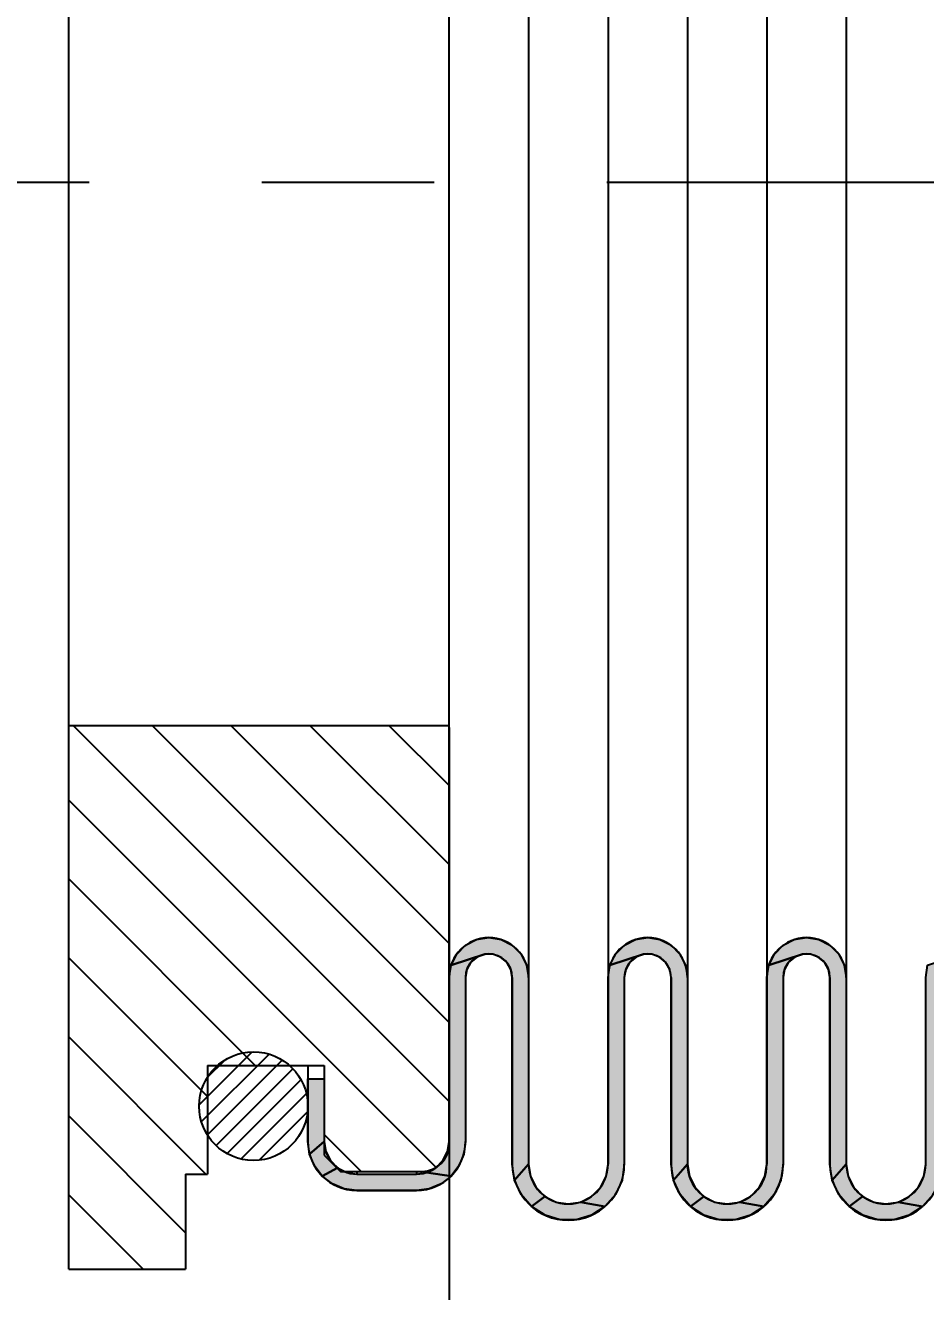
# Model space of a CAD drawing. Header units: millimetres. Extents: x -3183 to 3067, y 1033 to 2218.
# Drawn here: x 2745.72 to 2778.86, y 1729.63 to 1776.23 of the extents above; entities that cross this region are included whole.
import ezdxf

# ---------------------------------------------------------------- set-up
doc = ezdxf.new("R2010")
doc.units = ezdxf.units.MM
doc.linetypes.add('CENTER', pattern=[50.8, 31.75, -6.35, 6.35, -6.35])
doc.layers.add('BEMASSUNGEN', color=7, linetype='Continuous')
doc.layers.add('DEFAULT_1', color=7, linetype='CENTER')
doc.styles.get("Standard").update_dxf_attribs({"font": 'arial.ttf'})
doc.dimstyles.new('DIMSTYLE_1', dxfattribs={"dimtxt": 3.5, "dimasz": 3.5, "dimexe": 0.18, "dimexo": 0.0625, "dimgap": 0.09, "dimtad": 1, "dimdec": 3, "dimlfac": 0.5, "dimdsep": 46, "dimtxsty": 'Standard', "dimcen": 0.09, "dimadec": 0, "dimazin": 0, "dimtp": 0.3, "dimtm": 0.3, "dimtfac": 1, "dimtdec": 3, "dimtofl": 0, "dimtmove": 0, "dimatfit": 3, "dimfxl": 1, "dimtolj": 1, "dimarcsym": 0})
doc.dimstyles.new('DIMSTYLE_2', dxfattribs={"dimtxt": 3.5, "dimasz": 3.5, "dimexe": 0.18, "dimexo": 0.0625, "dimgap": 0.09, "dimtad": 1, "dimdec": 3, "dimlfac": 0.5, "dimdsep": 46, "dimtxsty": 'Standard', "dimcen": 0.09, "dimadec": 0, "dimazin": 0, "dimtp": 0.2, "dimtm": 0.2, "dimtfac": 1, "dimtdec": 3, "dimtofl": 0, "dimtmove": 0, "dimatfit": 3, "dimfxl": 1, "dimtolj": 1, "dimarcsym": 0})
doc.dimstyles.new('DIMSTYLE_3', dxfattribs={"dimtxt": 3.5, "dimasz": 3.5, "dimexe": 0.18, "dimexo": 0.0625, "dimgap": 0.09, "dimtad": 1, "dimlfac": 0.5, "dimdsep": 46, "dimtxsty": 'Standard', "dimcen": 0.09, "dimadec": 0, "dimazin": 0, "dimtol": 1, "dimtp": 0.1, "dimtfac": 0.6, "dimtofl": 0, "dimtmove": 0, "dimatfit": 3, "dimfxl": 1, "dimtolj": 1, "dimarcsym": 0})

# ---------------------------------------------------------------- blocks, each defined once
blk = doc.blocks.new('*U33')
at = {"color": 2, "linetype": 'Continuous', "extrusion": (0, 0, -1)}
for points in [[(-114.434, 180.432), (-116.475, 180.109), (-114.11, 180.109)], [(-114.841, 180.64), (-116.152, 180.432), (-114.434, 180.432)], [(-116.152, 180.432), (-116.475, 180.109), (-114.434, 180.432)], [(-115.293, 180.711), (-115.745, 180.64), (-114.841, 180.64)], [(-115.745, 180.64), (-116.152, 180.432), (-114.841, 180.64)], [(-114.11, 180.109), (-115.143, 180.098), (-113.903, 179.701)], [(-116.475, 180.109), (-115.143, 180.098), (-114.11, 180.109)], [(-116.475, 180.109), (-115.442, 180.098), (-115.143, 180.098)], [(-116.475, 180.109), (-116.683, 179.701), (-115.442, 180.098)], [(-115.442, 180.098), (-116.683, 179.701), (-115.724, 179.996)], [(-115.724, 179.996), (-116.683, 179.701), (-115.953, 179.804)], [(-115.953, 179.804), (-116.683, 179.701), (-116.102, 179.544)], [(-116.683, 179.701), (-116.754, 179.25), (-116.102, 179.544)], [(-116.102, 179.544), (-116.754, 179.25), (-116.154, 179.25)], [(-116.154, 179.25), (-116.754, 172.373), (-116.154, 172.373)], [(-116.754, 179.25), (-116.754, 172.373), (-116.154, 179.25)], [(-116.754, 172.373), (-116.238, 171.792), (-116.154, 172.373)]]:
    blk.add_solid(points, dxfattribs=at)
blk = doc.blocks.new('*U34')
at = {"color": 2, "linetype": 'Continuous', "extrusion": (0, 0, -1)}
for points in [[(-120.28, 180.432), (-122.321, 180.109), (-119.957, 180.109)], [(-120.687, 180.64), (-121.998, 180.432), (-120.28, 180.432)], [(-121.998, 180.432), (-122.321, 180.109), (-120.28, 180.432)], [(-121.139, 180.711), (-121.591, 180.64), (-120.687, 180.64)], [(-121.591, 180.64), (-121.998, 180.432), (-120.687, 180.64)], [(-119.957, 180.109), (-120.989, 180.098), (-119.749, 179.701)], [(-122.321, 180.109), (-120.989, 180.098), (-119.957, 180.109)], [(-122.321, 180.109), (-121.289, 180.098), (-120.989, 180.098)], [(-122.321, 180.109), (-122.529, 179.701), (-121.289, 180.098)], [(-121.289, 180.098), (-122.529, 179.701), (-121.57, 179.996)], [(-121.57, 179.996), (-122.529, 179.701), (-121.799, 179.804)], [(-121.799, 179.804), (-122.529, 179.701), (-121.949, 179.544)], [(-122.529, 179.701), (-122.601, 179.25), (-121.949, 179.544)], [(-121.949, 179.544), (-122.601, 179.25), (-122.001, 179.25)], [(-122.001, 179.25), (-122.601, 172.373), (-122.001, 172.373)], [(-122.601, 179.25), (-122.601, 172.373), (-122.001, 179.25)], [(-122.601, 172.373), (-122.084, 171.792), (-122.001, 172.373)]]:
    blk.add_solid(points, dxfattribs=at)
blk = doc.blocks.new('*U35')
at = {"color": 2, "linetype": 'Continuous', "extrusion": (0, 0, -1)}
for points in [[(-126.126, 180.432), (-128.168, 180.109), (-125.803, 180.109)], [(-126.534, 180.64), (-127.844, 180.432), (-126.126, 180.432)], [(-127.844, 180.432), (-128.168, 180.109), (-126.126, 180.432)], [(-126.985, 180.711), (-127.437, 180.64), (-126.534, 180.64)], [(-127.437, 180.64), (-127.844, 180.432), (-126.534, 180.64)], [(-125.803, 180.109), (-126.836, 180.098), (-125.595, 179.701)], [(-128.168, 180.109), (-126.836, 180.098), (-125.803, 180.109)], [(-128.168, 180.109), (-127.135, 180.098), (-126.836, 180.098)], [(-128.168, 180.109), (-128.375, 179.701), (-127.135, 180.098)], [(-127.135, 180.098), (-128.375, 179.701), (-127.416, 179.996)], [(-127.416, 179.996), (-128.375, 179.701), (-127.645, 179.804)], [(-127.645, 179.804), (-128.375, 179.701), (-127.795, 179.544)], [(-128.375, 179.701), (-128.447, 179.25), (-127.795, 179.544)], [(-127.795, 179.544), (-128.447, 179.25), (-127.847, 179.25)], [(-127.847, 179.25), (-128.447, 172.373), (-127.847, 172.373)], [(-128.447, 179.25), (-128.447, 172.373), (-127.847, 179.25)], [(-128.447, 172.373), (-127.93, 171.792), (-127.847, 172.373)]]:
    blk.add_solid(points, dxfattribs=at)
blk = doc.blocks.new('*U40')
at = {"color": 2, "linetype": 'Continuous', "extrusion": (0, 0, -1)}
for points in [[(-115.143, 180.098), (-114.862, 179.996), (-113.903, 179.701)], [(-114.862, 179.996), (-114.633, 179.804), (-113.903, 179.701)], [(-113.903, 179.701), (-114.483, 179.544), (-113.831, 179.25)], [(-114.483, 179.544), (-114.431, 179.25), (-113.831, 179.25)], [(-114.633, 179.804), (-114.483, 179.544), (-113.903, 179.701)], [(-113.831, 179.25), (-114.431, 173.211), (-113.831, 173.211)], [(-114.431, 179.25), (-114.431, 173.211), (-113.831, 179.25)], [(-113.831, 173.211), (-114.37, 172.745), (-113.773, 172.84)], [(-114.431, 173.211), (-114.37, 172.745), (-113.831, 173.211)], [(-113.602, 172.506), (-114.19, 172.311), (-113.337, 172.24)], [(-113.773, 172.84), (-114.37, 172.745), (-113.602, 172.506)], [(-114.37, 172.745), (-114.19, 172.311), (-113.602, 172.506)], [(-113.337, 172.24), (-113.904, 171.939), (-113.002, 172.07)], [(-114.19, 172.311), (-113.904, 171.939), (-113.337, 172.24)]]:
    blk.add_solid(points, dxfattribs=at)
blk = doc.blocks.new('*U41')
at = {"color": 2, "linetype": 'Continuous', "extrusion": (0, 0, -1)}
for points in [[(-120.989, 180.098), (-120.708, 179.996), (-119.749, 179.701)], [(-120.708, 179.996), (-120.479, 179.804), (-119.749, 179.701)], [(-119.749, 179.701), (-120.329, 179.544), (-119.677, 179.25)], [(-120.329, 179.544), (-120.277, 179.25), (-119.677, 179.25)], [(-120.479, 179.804), (-120.329, 179.544), (-119.749, 179.701)], [(-119.677, 179.25), (-120.277, 172.373), (-119.677, 172.373)], [(-120.277, 179.25), (-120.277, 172.373), (-119.677, 179.25)], [(-119.677, 172.373), (-120.194, 171.792), (-119.606, 171.921)], [(-120.277, 172.373), (-120.194, 171.792), (-119.677, 172.373)], [(-119.398, 171.514), (-119.95, 171.258), (-119.075, 171.19)], [(-119.606, 171.921), (-120.194, 171.792), (-119.398, 171.514)], [(-120.194, 171.792), (-119.95, 171.258), (-119.398, 171.514)], [(-119.075, 171.19), (-119.566, 170.815), (-118.668, 170.983)], [(-119.95, 171.258), (-119.566, 170.815), (-119.075, 171.19)]]:
    blk.add_solid(points, dxfattribs=at)
blk = doc.blocks.new('*U42')
at = {"color": 2, "linetype": 'Continuous', "extrusion": (0, 0, -1)}
for points in [[(-126.836, 180.098), (-126.554, 179.996), (-125.595, 179.701)], [(-126.554, 179.996), (-126.325, 179.804), (-125.595, 179.701)], [(-125.595, 179.701), (-126.176, 179.544), (-125.524, 179.25)], [(-126.176, 179.544), (-126.124, 179.25), (-125.524, 179.25)], [(-126.325, 179.804), (-126.176, 179.544), (-125.595, 179.701)], [(-125.524, 179.25), (-126.124, 172.373), (-125.524, 172.373)], [(-126.124, 179.25), (-126.124, 172.373), (-125.524, 179.25)], [(-125.524, 172.373), (-126.04, 171.792), (-125.452, 171.921)], [(-126.124, 172.373), (-126.04, 171.792), (-125.524, 172.373)], [(-125.245, 171.514), (-125.796, 171.258), (-124.921, 171.19)], [(-125.452, 171.921), (-126.04, 171.792), (-125.245, 171.514)], [(-126.04, 171.792), (-125.796, 171.258), (-125.245, 171.514)], [(-124.921, 171.19), (-125.412, 170.815), (-124.514, 170.983)], [(-125.796, 171.258), (-125.412, 170.815), (-124.921, 171.19)]]:
    blk.add_solid(points, dxfattribs=at)
blk = doc.blocks.new('*U43')
at = {"color": 2, "linetype": 'Continuous', "extrusion": (0, 0, -1)}
for points in [[(-132.682, 180.098), (-132.401, 179.996), (-131.441, 179.701)], [(-132.401, 179.996), (-132.171, 179.804), (-131.441, 179.701)], [(-131.441, 179.701), (-132.022, 179.544), (-131.37, 179.25)], [(-132.022, 179.544), (-131.97, 179.25), (-131.37, 179.25)], [(-132.171, 179.804), (-132.022, 179.544), (-131.441, 179.701)], [(-131.37, 179.25), (-131.97, 172.373), (-131.37, 172.373)], [(-131.97, 179.25), (-131.97, 172.373), (-131.37, 179.25)], [(-131.37, 172.373), (-131.886, 171.792), (-131.298, 171.921)], [(-131.97, 172.373), (-131.886, 171.792), (-131.37, 172.373)], [(-131.091, 171.514), (-131.643, 171.258), (-130.767, 171.19)], [(-131.298, 171.921), (-131.886, 171.792), (-131.091, 171.514)], [(-131.886, 171.792), (-131.643, 171.258), (-131.091, 171.514)], [(-130.767, 171.19), (-131.258, 170.815), (-130.36, 170.983)], [(-131.643, 171.258), (-131.258, 170.815), (-130.767, 171.19)]]:
    blk.add_solid(points, dxfattribs=at)
blk = doc.blocks.new('*U47')
at = {"color": 2, "linetype": 'Continuous', "extrusion": (0, 0, -1)}
for points in [[(-108.631, 173.211), (-108.631, 175.511), (-108.693, 172.745)], [(-109.231, 175.511), (-108.693, 172.745), (-108.631, 175.511)], [(-108.693, 172.745), (-109.231, 175.511), (-109.231, 173.211)]]:
    blk.add_solid(points, dxfattribs=at)
blk = doc.blocks.new('*U49')
at = {"color": 2, "linetype": 'Continuous', "extrusion": (0, 0, -1)}
for points in [[(-109.231, 173.211), (-109.29, 172.84), (-108.693, 172.745)], [(-109.29, 172.84), (-109.461, 172.506), (-108.693, 172.745)], [(-108.693, 172.745), (-109.461, 172.506), (-108.872, 172.311)], [(-109.461, 172.506), (-109.726, 172.24), (-108.872, 172.311)], [(-108.872, 172.311), (-109.726, 172.24), (-109.159, 171.939)]]:
    blk.add_solid(points, dxfattribs=at)
blk = doc.blocks.new('*U51')
at = {"color": 2, "linetype": 'Continuous', "extrusion": (0, 0, -1)}
for points in [[(-109.726, 172.24), (-110.061, 172.07), (-109.159, 171.939)], [(-110.061, 172.07), (-110.431, 172.011), (-109.159, 171.939)], [(-112.631, 172.011), (-113.904, 171.939), (-109.159, 171.939)], [(-109.159, 171.939), (-110.431, 172.011), (-112.631, 172.011)], [(-113.002, 172.07), (-113.904, 171.939), (-112.631, 172.011)], [(-109.159, 171.939), (-113.531, 171.652), (-109.531, 171.652)], [(-113.904, 171.939), (-113.531, 171.652), (-109.159, 171.939)], [(-109.531, 171.652), (-113.097, 171.473), (-109.965, 171.473)], [(-113.531, 171.652), (-113.097, 171.473), (-109.531, 171.652)], [(-109.965, 171.473), (-112.631, 171.411), (-110.431, 171.411)], [(-113.097, 171.473), (-112.631, 171.411), (-109.965, 171.473)]]:
    blk.add_solid(points, dxfattribs=at)
blk = doc.blocks.new('*U53')
at = {"color": 2, "linetype": 'Continuous', "extrusion": (0, 0, -1)}
for points in [[(-116.754, 172.373), (-116.826, 171.921), (-116.238, 171.792)], [(-116.826, 171.921), (-117.034, 171.514), (-116.238, 171.792)], [(-116.238, 171.792), (-117.034, 171.514), (-116.482, 171.258)], [(-117.034, 171.514), (-117.357, 171.19), (-116.482, 171.258)], [(-116.482, 171.258), (-117.357, 171.19), (-116.866, 170.815)]]:
    blk.add_solid(points, dxfattribs=at)
blk = doc.blocks.new('*U54')
at = {"color": 2, "linetype": 'Continuous', "extrusion": (0, 0, -1)}
for points in [[(-122.601, 172.373), (-122.672, 171.921), (-122.084, 171.792)], [(-122.672, 171.921), (-122.88, 171.514), (-122.084, 171.792)], [(-122.084, 171.792), (-122.88, 171.514), (-122.328, 171.258)], [(-122.88, 171.514), (-123.203, 171.19), (-122.328, 171.258)], [(-122.328, 171.258), (-123.203, 171.19), (-122.712, 170.815)]]:
    blk.add_solid(points, dxfattribs=at)
blk = doc.blocks.new('*U55')
at = {"color": 2, "linetype": 'Continuous', "extrusion": (0, 0, -1)}
for points in [[(-128.447, 172.373), (-128.518, 171.921), (-127.93, 171.792)], [(-128.518, 171.921), (-128.726, 171.514), (-127.93, 171.792)], [(-127.93, 171.792), (-128.726, 171.514), (-128.174, 171.258)], [(-128.726, 171.514), (-129.049, 171.19), (-128.174, 171.258)], [(-128.174, 171.258), (-129.049, 171.19), (-128.558, 170.815)]]:
    blk.add_solid(points, dxfattribs=at)
blk = doc.blocks.new('*U59')
at = {"color": 2, "linetype": 'Continuous', "extrusion": (0, 0, -1)}
for points in [[(-117.357, 171.19), (-117.764, 170.983), (-116.866, 170.815)], [(-117.764, 170.983), (-118.216, 170.911), (-116.866, 170.815)], [(-118.216, 170.911), (-119.566, 170.815), (-116.866, 170.815)], [(-116.866, 170.815), (-119.072, 170.498), (-117.36, 170.498)], [(-119.566, 170.815), (-119.072, 170.498), (-116.866, 170.815)], [(-118.668, 170.983), (-119.566, 170.815), (-118.216, 170.911)], [(-117.36, 170.498), (-118.509, 170.332), (-117.923, 170.332)], [(-119.072, 170.498), (-118.509, 170.332), (-117.36, 170.498)]]:
    blk.add_solid(points, dxfattribs=at)
blk = doc.blocks.new('*U60')
at = {"color": 2, "linetype": 'Continuous', "extrusion": (0, 0, -1)}
for points in [[(-123.203, 171.19), (-123.61, 170.983), (-122.712, 170.815)], [(-123.61, 170.983), (-124.062, 170.911), (-122.712, 170.815)], [(-124.062, 170.911), (-125.412, 170.815), (-122.712, 170.815)], [(-122.712, 170.815), (-124.918, 170.498), (-123.206, 170.498)], [(-125.412, 170.815), (-124.918, 170.498), (-122.712, 170.815)], [(-124.514, 170.983), (-125.412, 170.815), (-124.062, 170.911)], [(-123.206, 170.498), (-124.355, 170.332), (-123.769, 170.332)], [(-124.918, 170.498), (-124.355, 170.332), (-123.206, 170.498)]]:
    blk.add_solid(points, dxfattribs=at)
blk = doc.blocks.new('*U61')
at = {"color": 2, "linetype": 'Continuous', "extrusion": (0, 0, -1)}
for points in [[(-129.049, 171.19), (-129.457, 170.983), (-128.558, 170.815)], [(-129.457, 170.983), (-129.908, 170.911), (-128.558, 170.815)], [(-129.908, 170.911), (-131.258, 170.815), (-128.558, 170.815)], [(-128.558, 170.815), (-130.765, 170.498), (-129.052, 170.498)], [(-131.258, 170.815), (-130.765, 170.498), (-128.558, 170.815)], [(-130.36, 170.983), (-131.258, 170.815), (-129.908, 170.911)], [(-129.052, 170.498), (-130.202, 170.332), (-129.615, 170.332)], [(-130.765, 170.498), (-130.202, 170.332), (-129.052, 170.498)]]:
    blk.add_solid(points, dxfattribs=at)
blk = doc.blocks.new('*D128')
at = {"layer": 'BEMASSUNGEN', "color": 0, "linetype": 'Continuous', "lineweight": -2, "transparency": 16777216}
for p, q in [((2718.319, 1731.429), (2718.319, 1693.915)), ((2842.319, 1731.396), (2842.319, 1693.915)), ((2838.819, 1694.095), (2721.819, 1694.095))]:
    blk.add_line(p, q, dxfattribs=at)
at = {"layer": 'BEMASSUNGEN', "color": 0, "linetype": 'Continuous', "transparency": 16777216}
for points in [[(2721.819, 1694.678), (2721.819, 1693.512), (2718.319, 1694.095)], [(2838.819, 1694.678), (2838.819, 1693.512), (2842.319, 1694.095)]]:
    blk.add_solid(points, dxfattribs=at)
at = {"layer": 'Defpoints', "color": 0, "linetype": 'Continuous', "transparency": 16777216}
for p in [(2718.319, 1731.492), (2842.319, 1731.459), (2718.319, 1694.095)]:
    blk.add_point(p, dxfattribs=at)
at = {"layer": 'BEMASSUNGEN', "color": 0, "linetype": 'Continuous', "transparency": 16777216, "insert": (2781.641, 1695.972), "char_height": 3.5, "attachment_point": 5}
blk.add_mtext('\\A1;62', dxfattribs=at)
blk = doc.blocks.new('*D129')
at = {"layer": 'BEMASSUNGEN', "color": 0, "linetype": 'Continuous', "lineweight": -2, "transparency": 16777216}
for p, q in [((2761.319, 1750.396), (2761.319, 1708.375)), ((2799.319, 1734.996), (2799.319, 1708.375)), ((2795.819, 1708.555), (2764.819, 1708.555))]:
    blk.add_line(p, q, dxfattribs=at)
at = {"layer": 'BEMASSUNGEN', "color": 0, "linetype": 'Continuous', "transparency": 16777216}
for points in [[(2764.819, 1709.138), (2764.819, 1707.971), (2761.319, 1708.555)], [(2795.819, 1709.138), (2795.819, 1707.971), (2799.319, 1708.555)]]:
    blk.add_solid(points, dxfattribs=at)
at = {"layer": 'Defpoints', "color": 0, "linetype": 'Continuous', "transparency": 16777216}
for p in [(2761.319, 1750.459), (2799.319, 1735.059), (2761.319, 1708.555)]:
    blk.add_point(p, dxfattribs=at)
at = {"layer": 'BEMASSUNGEN', "color": 0, "linetype": 'Continuous', "transparency": 16777216, "insert": (2779.696, 1710.432), "char_height": 3.5, "attachment_point": 5}
blk.add_mtext('\\A1;19', dxfattribs=at)
blk = doc.blocks.new('*D132')
at = {"layer": 'BEMASSUNGEN', "color": 0, "linetype": 'Continuous', "lineweight": -2, "transparency": 16777216}
for p, q in [((2718.319, 1810.396), (2718.319, 1709.6)), ((2761.319, 1737.635), (2761.319, 1709.6)), ((2721.819, 1709.78), (2757.819, 1709.78))]:
    blk.add_line(p, q, dxfattribs=at)
at = {"layer": 'BEMASSUNGEN', "color": 0, "linetype": 'Continuous', "transparency": 16777216}
for points in [[(2721.819, 1710.363), (2721.819, 1709.196), (2718.319, 1709.78)], [(2757.819, 1710.363), (2757.819, 1709.196), (2761.319, 1709.78)]]:
    blk.add_solid(points, dxfattribs=at)
at = {"layer": 'Defpoints', "color": 0, "linetype": 'Continuous', "transparency": 16777216}
for p in [(2718.319, 1810.459), (2761.319, 1737.697), (2761.319, 1709.78)]:
    blk.add_point(p, dxfattribs=at)
at = {"layer": 'BEMASSUNGEN', "color": 0, "linetype": 'Continuous', "transparency": 16777216, "insert": (2740.228, 1712.394), "char_height": 3.5, "attachment_point": 5}
blk.add_mtext('\\A1;21.5{\\H2.1;\\S+0.1^  0;}', dxfattribs=at)

msp = doc.modelspace()

# ---------------------------------------------------------------- linework, layer by layer
at = {"color": 7, "linetype": 'Continuous'}
for p, q in [((2747.31929, 1730.45867), (2747.31929, 1810.45867)), ((2764.24237, 1806.59713), (2764.24237, 1734.32021)), ((2767.16545, 1806.59713), (2767.16545, 1734.32021)), ((2770.08852, 1806.59713), (2770.08852, 1734.32021)), ((2773.0116, 1806.59713), (2773.0116, 1734.32021)), ((2775.93468, 1806.59713), (2775.93468, 1734.32021)), ((2761.31929, 1735.05867), (2761.31929, 1805.85867)), ((2761.31929, 1750.45867), (2747.31929, 1750.45867)), ((2761.91929, 1741.19713), (2761.91929, 1735.15867)), ((2763.64237, 1741.19713), (2763.64237, 1734.32021)), ((2767.76545, 1741.19713), (2767.76545, 1734.32021)), ((2769.48852, 1741.19713), (2769.48852, 1734.32021)), ((2773.6116, 1741.19713), (2773.6116, 1734.32021)), ((2775.33468, 1741.19713), (2775.33468, 1734.32021)), ((2752.41929, 1737.95867), (2756.71929, 1737.95867)), ((2752.41929, 1737.95867), (2752.41929, 1733.95867)), ((2756.11929, 1737.95867), (2756.11929, 1735.15867)), ((2756.71929, 1737.95867), (2756.71929, 1734.65867)), ((2756.11929, 1737.45867), (2756.71929, 1737.45867)), ((2756.71929, 1734.65867), (2757.31929, 1734.05867)), ((2751.61929, 1733.95867), (2752.41929, 1733.95867)), ((2751.61929, 1733.95867), (2751.61929, 1730.45867)), ((2757.31929, 1734.05867), (2760.31929, 1734.05867)), ((2757.91929, 1734.05867), (2757.91929, 1733.95867)), ((2757.91929, 1733.95867), (2760.11929, 1733.95867)), ((2760.11929, 1734.05867), (2760.11929, 1733.95867)), ((2757.91929, 1733.35867), (2760.11929, 1733.35867)), ((2747.31929, 1730.45867), (2751.61929, 1730.45867))]:
    msp.add_line(p, q, dxfattribs=at)
at = {"color": 2, "linetype": 'Continuous'}
for p, q in [((2761.31929, 1736.62942), (2747.49004, 1750.45867)), ((2761.31929, 1739.53517), (2750.3958, 1750.45867)), ((2761.31929, 1742.44093), (2753.30155, 1750.45867)), ((2761.31929, 1745.34668), (2756.2073, 1750.45867)), ((2761.31929, 1748.25244), (2759.11306, 1750.45867)), ((2760.83171, 1734.21125), (2747.31929, 1747.72367)), ((2754.17853, 1737.95867), (2747.31929, 1744.81791)), ((2752.41929, 1736.81216), (2747.31929, 1741.91216)), ((2761.31929, 1741.19713), (2761.39083, 1741.64877)), ((2767.16545, 1741.19713), (2767.23698, 1741.64877)), ((2773.0116, 1741.19713), (2773.08313, 1741.64877)), ((2752.36703, 1733.95867), (2747.31929, 1739.00641)), ((2752.12652, 1736.51356), (2754.0644, 1738.45145)), ((2752.20902, 1735.88895), (2754.68902, 1738.36895)), ((2752.43005, 1735.40288), (2755.17508, 1738.14791)), ((2752.46217, 1737.55632), (2753.02165, 1738.1158)), ((2752.74676, 1735.01248), (2755.56549, 1737.83121)), ((2753.15374, 1734.71235), (2755.86561, 1737.42423)), ((2753.66674, 1734.51825), (2756.05971, 1736.91122)), ((2751.61929, 1731.80065), (2747.31929, 1736.10065)), ((2754.34383, 1734.48823), (2756.08973, 1736.23413)), ((2758.07853, 1734.05867), (2756.71929, 1735.41791)), ((2756.71929, 1735.15867), (2756.77803, 1734.78785)), ((2760.11929, 1733.95867), (2760.49011, 1734.0174)), ((2764.24237, 1734.32021), (2764.3139, 1733.86857)), ((2770.08852, 1734.32021), (2770.16006, 1733.86857)), ((2775.93468, 1734.32021), (2776.00621, 1733.86857)), ((2750.05552, 1730.45867), (2747.31929, 1733.1949)), ((2765.70391, 1732.85867), (2766.15555, 1732.93021)), ((2771.55006, 1732.85867), (2772.0017, 1732.93021)), ((2777.39622, 1732.85867), (2777.84786, 1732.93021))]:
    msp.add_line(p, q, dxfattribs=at)
for points in [[(2762.78083, 1742.65867), (2763.23247, 1742.58714), (2763.6399, 1742.37954), (2763.96324, 1742.0562), (2764.17084, 1741.64877), (2764.24237, 1741.19713), (2764.24237, 1734.32021), (2763.72588, 1733.73941), (2763.64237, 1734.32021), (2763.64237, 1741.19713), (2763.59041, 1741.4918), (2763.44081, 1741.75092), (2763.2116, 1741.94325), (2762.93044, 1742.04558), (2762.63123, 1742.04558), (2761.39083, 1741.64877), (2761.59842, 1742.0562), (2761.92176, 1742.37954), (2762.32919, 1742.58714), (2762.78083, 1742.65867)], [(2763.64237, 1741.19713), (2763.59041, 1741.4918), (2763.44081, 1741.75092), (2763.2116, 1741.94325), (2762.93044, 1742.04558), (2762.63123, 1742.04558), (2761.39083, 1741.64877), (2761.59842, 1742.0562), (2761.92176, 1742.37954), (2762.32919, 1742.58714), (2762.78083, 1742.65867)], [(2762.78083, 1742.65867), (2763.23247, 1742.58714), (2763.6399, 1742.37954), (2763.96324, 1742.0562), (2764.17084, 1741.64877), (2764.24237, 1741.19713)], [(2768.62699, 1742.65867), (2769.07863, 1742.58714), (2769.48606, 1742.37954), (2769.8094, 1742.0562), (2770.01699, 1741.64877), (2770.08852, 1741.19713), (2770.08852, 1734.32021), (2769.57203, 1733.73941), (2769.48852, 1734.32021), (2769.48852, 1741.19713), (2769.43657, 1741.4918), (2769.28696, 1741.75092), (2769.05776, 1741.94325), (2768.77659, 1742.04558), (2768.47738, 1742.04558), (2767.23698, 1741.64877), (2767.44458, 1742.0562), (2767.76792, 1742.37954), (2768.17535, 1742.58714), (2768.62699, 1742.65867)], [(2769.48852, 1741.19713), (2769.43657, 1741.4918), (2769.28696, 1741.75092), (2769.05776, 1741.94325), (2768.77659, 1742.04558), (2768.47738, 1742.04558), (2767.23698, 1741.64877), (2767.44458, 1742.0562), (2767.76792, 1742.37954), (2768.17535, 1742.58714), (2768.62699, 1742.65867)], [(2768.62699, 1742.65867), (2769.07863, 1742.58714), (2769.48606, 1742.37954), (2769.8094, 1742.0562), (2770.01699, 1741.64877), (2770.08852, 1741.19713)], [(2774.47314, 1742.65867), (2774.92478, 1742.58714), (2775.33221, 1742.37954), (2775.65555, 1742.0562), (2775.86315, 1741.64877), (2775.93468, 1741.19713), (2775.93468, 1734.32021), (2775.41819, 1733.73941), (2775.33468, 1734.32021), (2775.33468, 1741.19713), (2775.28272, 1741.4918), (2775.13312, 1741.75092), (2774.90391, 1741.94325), (2774.62274, 1742.04558), (2774.32354, 1742.04558), (2773.08313, 1741.64877), (2773.29073, 1742.0562), (2773.61407, 1742.37954), (2774.0215, 1742.58714), (2774.47314, 1742.65867)], [(2775.33468, 1741.19713), (2775.28272, 1741.4918), (2775.13312, 1741.75092), (2774.90391, 1741.94325), (2774.62274, 1742.04558), (2774.32354, 1742.04558), (2773.08313, 1741.64877), (2773.29073, 1742.0562), (2773.61407, 1742.37954), (2774.0215, 1742.58714), (2774.47314, 1742.65867)], [(2774.47314, 1742.65867), (2774.92478, 1742.58714), (2775.33221, 1742.37954), (2775.65555, 1742.0562), (2775.86315, 1741.64877), (2775.93468, 1741.19713)], [(2762.12086, 1741.75092), (2761.97125, 1741.4918), (2761.91929, 1741.19713), (2761.91929, 1735.15867), (2761.85796, 1734.6928), (2761.67814, 1734.25867), (2761.39209, 1733.88588), (2760.49011, 1734.0174), (2760.82464, 1734.18785), (2761.09011, 1734.45333), (2761.26056, 1734.78785), (2761.31929, 1735.15867), (2761.31929, 1741.19713), (2761.39083, 1741.64877), (2762.63123, 1742.04558), (2762.35006, 1741.94325), (2762.12086, 1741.75092)], [(2762.63123, 1742.04558), (2762.35006, 1741.94325), (2762.12086, 1741.75092)], [(2767.96701, 1741.75092), (2767.8174, 1741.4918), (2767.76545, 1741.19713), (2767.76545, 1734.32021), (2767.68194, 1733.73941), (2767.43819, 1733.20566), (2767.05393, 1732.7622), (2766.15555, 1732.93021), (2766.56298, 1733.1378), (2766.88632, 1733.46114), (2767.09391, 1733.86857), (2767.16545, 1734.32021), (2767.16545, 1741.19713), (2767.23698, 1741.64877), (2768.47738, 1742.04558), (2768.19622, 1741.94325), (2767.96701, 1741.75092)], [(2768.47738, 1742.04558), (2768.19622, 1741.94325), (2767.96701, 1741.75092)], [(2773.81316, 1741.75092), (2773.66356, 1741.4918), (2773.6116, 1741.19713), (2773.6116, 1734.32021), (2773.52809, 1733.73941), (2773.28434, 1733.20566), (2772.90008, 1732.7622), (2772.0017, 1732.93021), (2772.40913, 1733.1378), (2772.73247, 1733.46114), (2772.94007, 1733.86857), (2773.0116, 1734.32021), (2773.0116, 1741.19713), (2773.08313, 1741.64877), (2774.32354, 1742.04558), (2774.04237, 1741.94325), (2773.81316, 1741.75092)], [(2774.32354, 1742.04558), (2774.04237, 1741.94325), (2773.81316, 1741.75092)], [(2779.65932, 1741.75092), (2779.50971, 1741.4918), (2779.45776, 1741.19713), (2779.45776, 1734.32021), (2779.37425, 1733.73941), (2779.13049, 1733.20566), (2778.74624, 1732.7622), (2777.84786, 1732.93021), (2778.25529, 1733.1378), (2778.57863, 1733.46114), (2778.78622, 1733.86857), (2778.85776, 1734.32021), (2778.85776, 1741.19713), (2778.92929, 1741.64877), (2780.16969, 1742.04558), (2779.88852, 1741.94325), (2779.65932, 1741.75092)], [(2762.12086, 1741.75092), (2761.97125, 1741.4918), (2761.91929, 1741.19713)], [(2767.96701, 1741.75092), (2767.8174, 1741.4918), (2767.76545, 1741.19713)], [(2773.81316, 1741.75092), (2773.66356, 1741.4918), (2773.6116, 1741.19713)], [(2756.11929, 1735.15867), (2756.11929, 1737.45867), (2756.71929, 1737.45867), (2756.71929, 1735.15867), (2756.18063, 1734.6928), (2756.11929, 1735.15867)], [(2756.71929, 1735.15867), (2756.18063, 1734.6928), (2756.11929, 1735.15867)], [(2756.77803, 1734.78785), (2756.94847, 1734.45333), (2757.21395, 1734.18785), (2756.6465, 1733.88588), (2756.36045, 1734.25867), (2756.18063, 1734.6928), (2756.71929, 1735.15867), (2756.77803, 1734.78785)], [(2761.91929, 1735.15867), (2761.85796, 1734.6928), (2761.67814, 1734.25867), (2761.39209, 1733.88588), (2760.49011, 1734.0174), (2760.82464, 1734.18785), (2761.09011, 1734.45333), (2761.26056, 1734.78785), (2761.31929, 1735.15867)], [(2756.77803, 1734.78785), (2756.94847, 1734.45333), (2757.21395, 1734.18785), (2756.6465, 1733.88588), (2756.36045, 1734.25867), (2756.18063, 1734.6928)], [(2760.11929, 1733.95867), (2760.49011, 1734.0174), (2761.39209, 1733.88588), (2761.01929, 1733.59983), (2760.58517, 1733.42001), (2760.11929, 1733.35867), (2757.91929, 1733.35867), (2757.45342, 1733.42001), (2757.01929, 1733.59983), (2756.6465, 1733.88588), (2757.21395, 1734.18785), (2757.54847, 1734.0174), (2757.91929, 1733.95867), (2760.11929, 1733.95867)], [(2757.21395, 1734.18785), (2757.54847, 1734.0174), (2757.91929, 1733.95867)], [(2764.24237, 1734.32021), (2763.72588, 1733.73941), (2763.64237, 1734.32021)], [(2764.3139, 1733.86857), (2764.5215, 1733.46114), (2764.84484, 1733.1378), (2764.35389, 1732.7622), (2763.96963, 1733.20566), (2763.72588, 1733.73941), (2764.24237, 1734.32021), (2764.3139, 1733.86857)], [(2767.76545, 1734.32021), (2767.68194, 1733.73941), (2767.43819, 1733.20566), (2767.05393, 1732.7622), (2766.15555, 1732.93021), (2766.56298, 1733.1378), (2766.88632, 1733.46114), (2767.09391, 1733.86857), (2767.16545, 1734.32021)], [(2770.08852, 1734.32021), (2769.57203, 1733.73941), (2769.48852, 1734.32021)], [(2770.16006, 1733.86857), (2770.36765, 1733.46114), (2770.69099, 1733.1378), (2770.20004, 1732.7622), (2769.81579, 1733.20566), (2769.57203, 1733.73941), (2770.08852, 1734.32021), (2770.16006, 1733.86857)], [(2773.6116, 1734.32021), (2773.52809, 1733.73941), (2773.28434, 1733.20566), (2772.90008, 1732.7622), (2772.0017, 1732.93021), (2772.40913, 1733.1378), (2772.73247, 1733.46114), (2772.94007, 1733.86857), (2773.0116, 1734.32021)], [(2775.93468, 1734.32021), (2775.41819, 1733.73941), (2775.33468, 1734.32021)], [(2776.00621, 1733.86857), (2776.21381, 1733.46114), (2776.53715, 1733.1378), (2776.0462, 1732.7622), (2775.66194, 1733.20566), (2775.41819, 1733.73941), (2775.93468, 1734.32021), (2776.00621, 1733.86857)], [(2779.45776, 1734.32021), (2779.37425, 1733.73941), (2779.13049, 1733.20566), (2778.74624, 1732.7622), (2777.84786, 1732.93021), (2778.25529, 1733.1378), (2778.57863, 1733.46114), (2778.78622, 1733.86857), (2778.85776, 1734.32021)], [(2757.91929, 1733.35867), (2757.45342, 1733.42001), (2757.01929, 1733.59983), (2756.6465, 1733.88588)], [(2761.39209, 1733.88588), (2761.01929, 1733.59983), (2760.58517, 1733.42001), (2760.11929, 1733.35867)], [(2764.3139, 1733.86857), (2764.5215, 1733.46114), (2764.84484, 1733.1378), (2764.35389, 1732.7622), (2763.96963, 1733.20566), (2763.72588, 1733.73941)], [(2770.16006, 1733.86857), (2770.36765, 1733.46114), (2770.69099, 1733.1378), (2770.20004, 1732.7622), (2769.81579, 1733.20566), (2769.57203, 1733.73941)], [(2776.00621, 1733.86857), (2776.21381, 1733.46114), (2776.53715, 1733.1378), (2776.0462, 1732.7622), (2775.66194, 1733.20566), (2775.41819, 1733.73941)], [(2765.70391, 1732.85867), (2766.15555, 1732.93021), (2767.05393, 1732.7622), (2766.5603, 1732.44497), (2765.9973, 1732.27966), (2765.41052, 1732.27966), (2764.84752, 1732.44497), (2764.35389, 1732.7622), (2764.84484, 1733.1378), (2765.25227, 1732.93021), (2765.70391, 1732.85867)], [(2764.84484, 1733.1378), (2765.25227, 1732.93021), (2765.70391, 1732.85867)], [(2771.55006, 1732.85867), (2772.0017, 1732.93021), (2772.90008, 1732.7622), (2772.40646, 1732.44497), (2771.84345, 1732.27966), (2771.25668, 1732.27966), (2770.69367, 1732.44497), (2770.20004, 1732.7622), (2770.69099, 1733.1378), (2771.09842, 1732.93021), (2771.55006, 1732.85867)], [(2770.69099, 1733.1378), (2771.09842, 1732.93021), (2771.55006, 1732.85867)], [(2777.39622, 1732.85867), (2777.84786, 1732.93021), (2778.74624, 1732.7622), (2778.25261, 1732.44497), (2777.6896, 1732.27966), (2777.10283, 1732.27966), (2776.53982, 1732.44497), (2776.0462, 1732.7622), (2776.53715, 1733.1378), (2776.94458, 1732.93021), (2777.39622, 1732.85867)], [(2776.53715, 1733.1378), (2776.94458, 1732.93021), (2777.39622, 1732.85867)], [(2767.05393, 1732.7622), (2766.5603, 1732.44497), (2765.9973, 1732.27966), (2765.41052, 1732.27966), (2764.84752, 1732.44497), (2764.35389, 1732.7622)], [(2772.90008, 1732.7622), (2772.40646, 1732.44497), (2771.84345, 1732.27966), (2771.25668, 1732.27966), (2770.69367, 1732.44497), (2770.20004, 1732.7622)], [(2778.74624, 1732.7622), (2778.25261, 1732.44497), (2777.6896, 1732.27966), (2777.10283, 1732.27966), (2776.53982, 1732.44497), (2776.0462, 1732.7622)]]:
    msp.add_lwpolyline(points, dxfattribs=at)
at = {"color": 7, "linetype": 'Continuous'}
msp.add_circle((2754.11929, 1736.45867), 2, dxfattribs=at)
for centre, radius, start, end in [((2762.78083, 1741.19713), 1.46154, 0, 180), ((2768.62699, 1741.19713), 1.46154, 0, 180), ((2774.47314, 1741.19713), 1.46154, 0, 180), ((2762.78083, 1741.19713), 0.86154, 0, 180), ((2768.62699, 1741.19713), 0.86154, 0, 180), ((2774.47314, 1741.19713), 0.86154, 0, 180), ((2757.91929, 1735.15867), 1.8, 180, 270), ((2757.91929, 1735.15867), 1.2, 180, 270), ((2760.11929, 1735.15867), 1.2, 270, 0), ((2760.11929, 1735.15867), 1.8, 270, 0), ((2760.31929, 1735.05867), 1, 270, 360), ((2765.70391, 1734.32021), 2.06154, 180, 0), ((2765.70391, 1734.32021), 1.46154, 180, 0), ((2771.55006, 1734.32021), 2.06154, 180, 0), ((2771.55006, 1734.32021), 1.46154, 180, 0), ((2777.39622, 1734.32021), 2.06154, 180, 0), ((2777.39622, 1734.32021), 1.46154, 180, 0)]:
    msp.add_arc(centre, radius, start, end, dxfattribs=at)
at = {"layer": 'DEFAULT_1', "color": 2, "linetype": 'CENTER'}
msp.add_line((2716.31929, 1770.45867), (2844.31929, 1770.45867), dxfattribs=at)

# ---------------------------------------------------------------- block references
at = {"color": 2, "linetype": 'Continuous'}
for name in ['*U33', '*U34', '*U35', '*U40', '*U41', '*U42', '*U43', '*U47', '*U49', '*U51', '*U53', '*U54', '*U55', '*U59', '*U60', '*U61']:
    msp.add_blockref(name, (2647.48797, 1561.94738), dxfattribs=at)

# ---------------------------------------------------------------- dimensions: what is measured, and where the dimension line sits
at = {"layer": 'BEMASSUNGEN', "color": 2, "linetype": 'Continuous'}
dim = msp.add_linear_dim(base=(2761.31929, 1709.77959), p1=(2718.31929, 1810.45867), p2=(2761.31929, 1737.69706), dimstyle='DIMSTYLE_3', dxfattribs=at)
dim.commit()
dim.dimension.update_dxf_attribs({"geometry": '*D132', "text_midpoint": (2740.22813, 1709.77959), "dimtype": 160})
for base, p1, p2, dimstyle, picture, middle in [((2761.31929, 1708.55459), (2799.31929, 1735.05867), (2761.31929, 1750.45867), 'DIMSTYLE_2', '*D129', (2779.69631, 1708.55459)), ((2718.31929, 1694.09492), (2842.31929, 1731.45867), (2718.31929, 1731.49151), 'DIMSTYLE_1', '*D128', (2781.64083, 1694.09492))]:
    dim = msp.add_linear_dim(base=base, p1=p1, p2=p2, angle=180, dimstyle=dimstyle, dxfattribs=at)
    dim.commit()
    dim.dimension.update_dxf_attribs({"geometry": picture, "text_midpoint": middle, "dimtype": 160})

doc.saveas('drawing.dxf')
